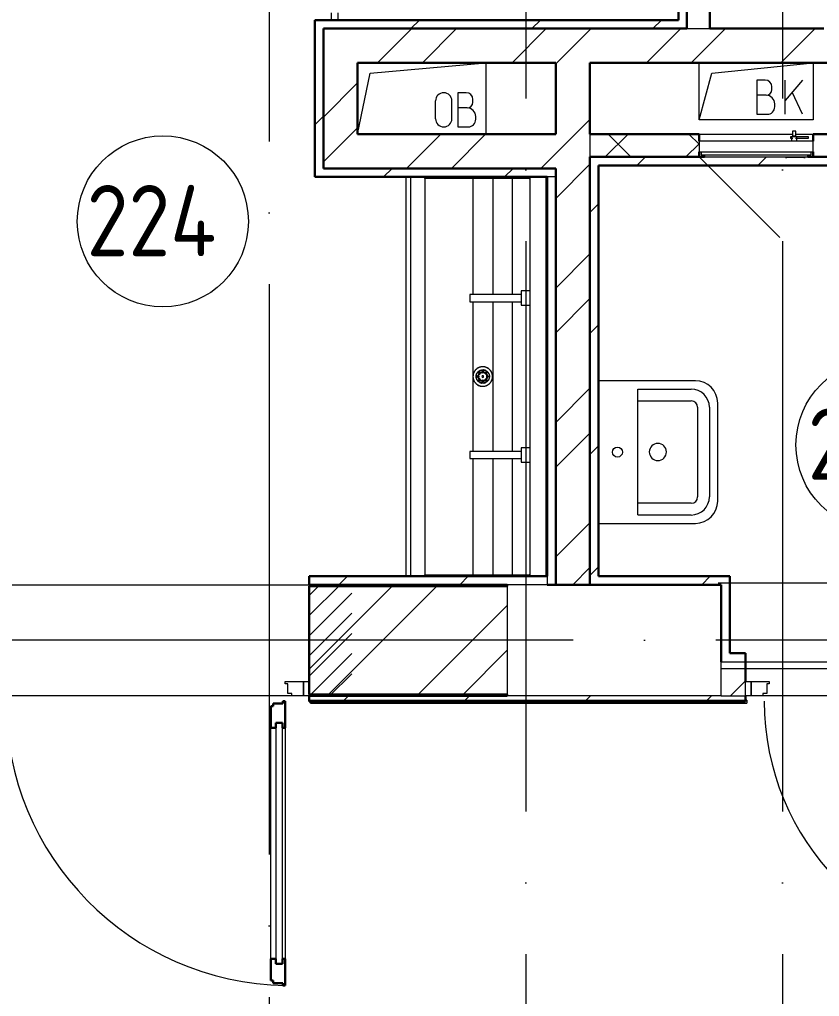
# Model space of a CAD drawing. Header units: millimetres. Extents: x -695119 to 412940, y -249585 to 622758.
# Drawn here: x 310115 to 312921, y 67663 to 71088 of the extents above; entities that cross this region are included whole.
import ezdxf
from ezdxf import colors
from ezdxf.entities.mleader import LeaderData, LeaderLine
from ezdxf.math import Vec2, Vec3

# ---------------------------------------------------------------- set-up
doc = ezdxf.new("R2010")
doc.units = ezdxf.units.MM
for name, pattern in [('ADSK_Линия сетки', [25, 20, -2.5, 0, -2.5]), ('ADSK_Сверху', [450, 300, -150]), ('ADSK_Штриховая_ш2 п1_5', [4.5, 3, -1.5])]:
    doc.linetypes.add(name, pattern=pattern)
for name, color, linetype, lineweight in [('Витраж', 252, 'Continuous', 9), ('Двери', 8, 'Continuous', 9), ('Линии', 7, 'Continuous', 9), ('Марки помещений', 8, 'Continuous', 20), ('Обобщенные модели', 8, 'Continuous', 18), ('Оборудование', 8, 'Continuous', 18), ('Ограждение', 8, 'Continuous', 9), ('Оси', 252, 'Continuous', 9), ('Перекрытие', 252, 'Continuous', 18), ('Сантехника', 252, 'Continuous', 18), ('Стены внутренние', 252, 'Continuous', 18), ('Стены наружные', 252, 'Continuous', 18), ('Стены штриховка', 7, 'Continuous', 9)]:
    doc.layers.add(name, color=color, linetype=linetype, lineweight=lineweight)
doc.layers.add('Двери открывание', color=7, linetype='Continuous', lineweight=9, true_color=0xc0c0c0)
doc.styles.add('GOST Common_2', font='', dxfattribs={"width": 0.9, "height": 250})
doc.styles.add('Mipgost_5', font='', dxfattribs={"height": 250})
doc.styles.get('GOST Common_2').set_extended_font_data('GOST type B')
doc.styles.get('Mipgost_5').set_extended_font_data('Mipgost')

# ---------------------------------------------------------------- blocks, each defined once
blk = doc.blocks.new('план 2 этажа')
at = {"layer": 'Двери', "lineweight": 18, "true_color": 0x636466}
h = blk.add_hatch(dxfattribs=at)
h.set_pattern_fill('FP_2', color=251, angle=180, style=0, pattern_type=2)
h.set_pattern_definition([(225, (310690.813, 68911.636), (35.3553, -35.3553), [])])
h.paths.add_polyline_path([(311130.8, 68716.6), (311280.8, 68716.6), (311280.8, 69106.6), (311130.8, 69106.6), (311130.8, 68894.6)])
h.paths.add_polyline_path([(310000.8, 68716.6), (310000.8, 69106.6), (309850.8, 69106.6), (309850.8, 68716.6)])
at = {"color": 251, "lineweight": 18, "true_color": 0x636466}
for p, q in [((311345.4, 70900.8), (311750.8, 70936.6)), ((311750.8, 70936.6), (311750.8, 70686.6)), ((312498.3, 70736.6), (312498.3, 70936.6)), ((312542.9, 70900.8), (312898.3, 70936.6)), ((312898.3, 70936.6), (312898.3, 70736.6)), ((311300.8, 70686.6), (311345.4, 70900.8)), ((312498.3, 70736.6), (312542.9, 70900.8)), ((312730.6, 70876.2), (312700.6, 70876.2)), ((312700.6, 70876.2), (312700.6, 70756.2)), ((312753.9, 70842.8), (312753.9, 70852.8)), ((312860.6, 70876.2), (312800.6, 70804.7)), ((312800.6, 70756.2), (312800.6, 70876.2)), ((311682, 70831.9), (311652, 70831.9)), ((311652, 70831.9), (311652, 70711.9)), ((312733.9, 70822.8), (312700.6, 70822.8)), ((312860.6, 70756.2), (312824.6, 70833.3)), ((311574.4, 70740.6), (311574.4, 70803.2)), ((311631.8, 70740.6), (311631.8, 70803.2)), ((311685.3, 70778.6), (311652, 70778.6)), ((311705.3, 70798.6), (311705.3, 70808.6)), ((312763.9, 70782.8), (312763.9, 70792.8)), ((311715.3, 70738.6), (311715.3, 70748.6)), ((312700.6, 70756.2), (312737.3, 70756.2)), ((311652, 70711.9), (311688.6, 70711.9)), ((312898.3, 70736.6), (312498.3, 70736.6))]:
    blk.add_line(p, q, dxfattribs=at)
for centre, radius, start, end in [((312730.6, 70852.8), 23.3, 0, 90), ((311603.1, 70803.2), 28.7, 0, 180), ((311682, 70808.6), 23.3, 0, 90), ((312733.9, 70842.8), 20, 270, 0), ((312733.9, 70792.8), 30, 0, 90), ((311685.3, 70798.6), 20, 270, 0), ((311685.3, 70748.6), 30, 0, 90), ((312737.3, 70782.8), 26.7, 270, 0), ((311603.1, 70740.6), 28.7, 180, 0), ((311688.6, 70738.6), 26.7, 270, 0)]:
    blk.add_arc(centre, radius, start, end, dxfattribs=at)
at = {"layer": 'Витраж', "color": 251, "lineweight": 18, "true_color": 0x636466}
for p, q in [((311208.3, 71111.6), (311208.3, 71086.6)), ((311208.3, 71086.6), (311233.3, 71086.6)), ((311233.3, 71086.6), (311233.3, 71111.6))]:
    blk.add_line(p, q, dxfattribs=at)
at = {"layer": 'Двери', "color": 251, "linetype": 'ADSK_Штриховая_ш2 п1_5', "true_color": 0x636466}
for p, q in [((311280.8, 69106.6), (311130.8, 69106.6)), ((311130.8, 69106.6), (311130.8, 68716.6)), ((311130.8, 68716.6), (311280.8, 68716.6))]:
    blk.add_line(p, q, dxfattribs=at)
at = {"layer": 'Двери', "color": 251, "true_color": 0x636466}
for p, q in [((311046.8, 68766.6), (311110.8, 68766.6)), ((311046.8, 68758.6), (311046.8, 68766.6)), ((311055.8, 68758.6), (311046.8, 68758.6)), ((311055.8, 68724.6), (311055.8, 68758.6)), ((311110.8, 68766.6), (311130.8, 68766.6)), ((311110.8, 68716.6), (311110.8, 68766.6)), ((311110.8, 68766.6), (311110.8, 68716.6)), ((311130.8, 68766.6), (311130.8, 68716.6)), ((312660.8, 68766.6), (312680.8, 68766.6)), ((312660.8, 68716.6), (312660.8, 68766.6)), ((312680.8, 68766.6), (312680.8, 68716.6)), ((312680.8, 68766.6), (312744.8, 68766.6)), ((312680.8, 68716.6), (312680.8, 68766.6)), ((312735.8, 68758.6), (312735.8, 68724.6)), ((312744.8, 68758.6), (312735.8, 68758.6)), ((312744.8, 68766.6), (312744.8, 68758.6)), ((311069.8, 68724.6), (311055.8, 68724.6)), ((311069.8, 68716.6), (311069.8, 68724.6)), ((312721.8, 68724.6), (312721.8, 68716.6)), ((312735.8, 68724.6), (312721.8, 68724.6)), ((311110.8, 68716.6), (311069.8, 68716.6)), ((311130.8, 68716.6), (311110.8, 68716.6)), ((312680.8, 68716.6), (312660.8, 68716.6)), ((312721.8, 68716.6), (312680.8, 68716.6)), ((311013.8, 68622.6), (311013.8, 67776.6)), ((311037.8, 68622.6), (311013.8, 68622.6)), ((311037.8, 67776.6), (311037.8, 68622.6)), ((310996.8, 67794.6), (310996.8, 68604.6)), ((311046.8, 68604.6), (311046.8, 67794.6)), ((311013.8, 67776.6), (311037.8, 67776.6))]:
    blk.add_line(p, q, dxfattribs=at)
at = {"layer": 'Двери', "color": 251, "lineweight": 30, "true_color": 0x636466}
for p, q in [((311004.8, 68680.6), (311004.8, 68689.6)), ((311004.8, 68689.6), (311038.8, 68689.6)), ((311038.8, 68698.6), (311046.8, 68698.6)), ((311038.8, 68689.6), (311038.8, 68698.6)), ((311046.8, 68698.6), (311046.8, 68604.6)), ((310996.8, 68680.6), (311004.8, 68680.6)), ((310996.8, 68604.6), (310996.8, 68680.6)), ((311013.8, 68604.6), (311013.8, 68622.6)), ((311013.8, 68622.6), (311037.8, 68622.6)), ((311037.8, 68622.6), (311037.8, 68604.6)), ((310996.8, 68604.6), (311013.8, 68604.6)), ((311037.8, 68604.6), (311046.8, 68604.6)), ((310996.8, 67718.6), (310996.8, 67794.6)), ((310996.8, 67794.6), (311013.8, 67794.6)), ((311013.8, 67794.6), (311013.8, 67776.6)), ((311013.8, 67776.6), (311037.8, 67776.6)), ((311037.8, 67794.6), (311046.8, 67794.6)), ((311037.8, 67776.6), (311037.8, 67794.6)), ((311046.8, 67794.6), (311046.8, 67700.6)), ((311004.8, 67718.6), (310996.8, 67718.6)), ((311004.8, 67709.6), (311004.8, 67718.6)), ((311038.8, 67709.6), (311004.8, 67709.6)), ((311038.8, 67700.6), (311038.8, 67709.6)), ((311046.8, 67700.6), (311038.8, 67700.6))]:
    blk.add_line(p, q, dxfattribs=at)
at = {"layer": 'Двери открывание', "color": 251, "true_color": 0x636466}
for centre, radius, end in [((311064.8, 68698.6), 998, 268.9666), ((313624.8, 68698.6), 898, 268.8515)]:
    blk.add_arc(centre, radius, 180, end, dxfattribs=at)
at = {"layer": 'Линии', "color": 251, "linetype": 'ADSK_Сверху', "ltscale": 100, "true_color": 0x636466}
for p, q in [((323395.8, 69111.6), (312565.9, 69111.6)), ((323395.8, 68811.6), (312575.8, 68811.6))]:
    blk.add_line(p, q, dxfattribs=at)
at = {"layer": 'Марки помещений', "color": 251, "true_color": 0x636466}
for centre in [(310617.9, 70380.5), (313138.2, 69596.8)]:
    blk.add_circle(centre, 300, dxfattribs=at)
at = {"layer": 'Обобщенные модели', "color": 251, "true_color": 0x636466}
for p, q in [((312485.8, 69821.7), (312145.8, 69821.7)), ((312283.8, 69792.2), (312471, 69792.2)), ((312283.8, 69351.1), (312283.8, 69792.2)), ((312283.8, 69750.9), (312471, 69750.9)), ((312493.2, 69728.7), (312493.2, 69414.6)), ((312534.5, 69728.7), (312534.5, 69414.6)), ((312563.8, 69571.7), (312563.8, 69743.7)), ((312563.8, 69399.6), (312563.8, 69571.7)), ((312471, 69392.3), (312283.8, 69392.3)), ((312283.8, 69351.1), (312471, 69351.1)), ((312145.8, 69321.6), (312485.8, 69321.6))]:
    blk.add_line(p, q, dxfattribs=at)
blk.add_circle((312212.1, 69571.6), 17.5, dxfattribs=at)
for centre, radius, start, end in [((312485.8, 69743.7), 78, 0, 90), ((312471, 69728.7), 63.6, 0, 90), ((312471, 69728.7), 22.3, 0, 90), ((312354, 69572.1), 30, 90, 270), ((312354, 69572.1), 30, 270, 90), ((312471, 69414.6), 63.6, 270, 0), ((312471, 69414.6), 22.3, 270, 0), ((312485.8, 69399.6), 78, 270, 0)]:
    blk.add_arc(centre, radius, start, end, dxfattribs=at)
at = {"layer": 'Оборудование', "color": 251, "true_color": 0x636466}
for p, q in [((312827, 70677), (312818.7, 70677)), ((312818.7, 70677), (312818.7, 70672)), ((312822.1, 70677.5), (312822.1, 70661.6)), ((312841.4, 70677.5), (312822.1, 70677.5)), ((312825.7, 70679.5), (312823.7, 70677.5)), ((312825.7, 70697), (312825.7, 70679.5)), ((312837.9, 70697), (312825.7, 70697)), ((312837.9, 70679.5), (312825.7, 70679.5)), ((312882.4, 70677), (312836.6, 70677)), ((312837.9, 70679.5), (312837.9, 70697)), ((312839.8, 70677.5), (312837.9, 70679.5)), ((312841.4, 70661.6), (312841.4, 70677.5)), ((312882.4, 70672), (312882.4, 70677)), ((312498.3, 70661.6), (312498.3, 70625.2)), ((312898.3, 70661.6), (312498.3, 70661.6)), ((312818.7, 70672), (312827, 70672)), ((312836.6, 70672), (312882.4, 70672)), ((312898.3, 70625.2), (312898.3, 70661.6)), ((312499.2, 70624.3), (312897.4, 70624.3)), ((312505.3, 70624.3), (312505.3, 70614.6)), ((312506.2, 70613.6), (312890.3, 70613.6)), ((312517.3, 70612.1), (312517.3, 70606.6)), ((312879.3, 70606.6), (312879.3, 70612.1)), ((312891.3, 70614.6), (312891.3, 70624.3)), ((312498.3, 70606.6), (312781.1, 70323.8)), ((312517.3, 70606.6), (312879.3, 70606.6)), ((312801.8, 70606.6), (312801.8, 70604.6)), ((312801.8, 70604.6), (312805.8, 70604.6)), ((312866.3, 70604.6), (312805.8, 70604.6)), ((312866.3, 70604.6), (312870.3, 70604.6)), ((312870.3, 70604.6), (312870.3, 70606.6))]:
    blk.add_line(p, q, dxfattribs=at)
for points, knots in [([(312498.3, 70625.2), (312498.3, 70625.2), (312498.3, 70625), (312498.4, 70624.8), (312498.5, 70624.6), (312498.7, 70624.5), (312498.8, 70624.4), (312499, 70624.4), (312499.1, 70624.3), (312499.2, 70624.3)], [-1, -1, -1, -1, -0.833333, -0.666667, -0.5, -0.333333, -0.25, -0.166667, 0, 0, 0, 0]), ([(312505.3, 70614.6), (312505.3, 70614.5), (312505.3, 70614.3), (312505.4, 70614.1), (312505.5, 70614), (312505.6, 70613.8), (312505.8, 70613.8), (312505.9, 70613.7), (312506, 70613.7), (312506.2, 70613.6), (312506.2, 70613.6)], [-1, -1, -1, -1, -0.833333, -0.666667, -0.541667, -0.416667, -0.333333, -0.25, -0.166667, 0, 0, 0, 0]), ([(312515.7, 70613.6), (312515.9, 70613.6), (312516.1, 70613.6), (312516.3, 70613.5), (312516.5, 70613.4), (312516.7, 70613.3), (312516.8, 70613.2), (312517, 70613), (312517.1, 70612.9), (312517.2, 70612.7), (312517.3, 70612.4), (312517.3, 70612.2), (312517.3, 70612.1)], [-1, -1, -1, -1, -0.833333, -0.75, -0.666667, -0.583333, -0.5, -0.416667, -0.333333, -0.25, -0.166667, 0, 0, 0, 0]), ([(312879.3, 70612.1), (312879.3, 70612.2), (312879.3, 70612.4), (312879.4, 70612.7), (312879.5, 70612.9), (312879.6, 70613), (312879.7, 70613.2), (312879.9, 70613.3), (312880, 70613.4), (312880.2, 70613.5), (312880.5, 70613.6), (312880.7, 70613.6), (312880.8, 70613.6)], [0, 0, 0, 0, 0.166667, 0.25, 0.333333, 0.416667, 0.5, 0.583333, 0.666667, 0.75, 0.833333, 1, 1, 1, 1]), ([(312890.3, 70613.6), (312890.4, 70613.6), (312890.5, 70613.7), (312890.7, 70613.7), (312890.8, 70613.8), (312890.9, 70613.8), (312891, 70614), (312891.2, 70614.1), (312891.3, 70614.3), (312891.3, 70614.5), (312891.3, 70614.6)], [0, 0, 0, 0, 0.166667, 0.25, 0.333333, 0.416667, 0.541667, 0.666667, 0.833333, 1, 1, 1, 1]), ([(312897.4, 70624.3), (312897.4, 70624.3), (312897.6, 70624.4), (312897.7, 70624.4), (312897.9, 70624.5), (312898, 70624.6), (312898.2, 70624.8), (312898.3, 70625), (312898.3, 70625.2), (312898.3, 70625.2)], [0, 0, 0, 0, 0.166667, 0.25, 0.333333, 0.5, 0.666667, 0.833333, 1, 1, 1, 1])]:
    blk.add_open_spline(points, degree=3, knots=knots, dxfattribs=at)
at = {"layer": 'Ограждение', "color": 251, "true_color": 0x636466}
for p, q in [((311135.8, 68691.6), (311135.8, 68696.7)), ((311135.8, 68691.6), (312665.8, 68691.6)), ((312665.8, 68701.6), (312660.8, 68701.6)), ((312665.8, 68701.6), (312665.8, 68691.6))]:
    blk.add_line(p, q, dxfattribs=at)
at = {"layer": 'Оси', "color": 251, "linetype": 'ADSK_Линия сетки', "ltscale": 100, "true_color": 0x636466}
for p, q in [((310990.8, 112662.3), (310990.8, 46685.5)), ((311890.8, 77811.6), (311890.8, 47955.5)), ((312790.8, 77811.6), (312790.8, 47955.5)), ((332058.1, 68911.6), (255080.8, 68911.6))]:
    blk.add_line(p, q, dxfattribs=at)
at = {"layer": 'Перекрытие', "color": 251, "ltscale": 100, "true_color": 0x636466}
for p, q in [((311750.8, 70936.6), (311750.8, 70686.6)), ((312498.3, 70736.6), (312498.3, 70936.6)), ((312898.3, 70936.6), (312898.3, 70736.6)), ((312898.3, 70736.6), (312498.3, 70736.6)), ((312660.8, 68836.6), (313690.8, 68836.6))]:
    blk.add_line(p, q, dxfattribs=at)
at = {"layer": 'Сантехника', "color": 251, "true_color": 0x636466}
for p, q in [((311469.8, 70536.6), (311469.8, 69136.6)), ((311486.8, 70536.6), (311486.8, 69136.6)), ((311536.8, 70531.6), (311536.8, 70536.6)), ((311536.8, 70531.6), (311536.8, 69141.6)), ((311893.9, 70531.6), (311536.8, 70531.6)), ((311704.7, 70531.6), (311704.7, 70124.1)), ((311775.5, 70531.6), (311775.5, 70124.1)), ((311843.4, 70531.6), (311843.4, 70124.1)), ((311893.9, 70536.6), (311893.9, 70531.6)), ((311902.5, 70531.6), (311893.9, 70531.6)), ((311902.5, 70531.6), (311904.8, 70531.6)), ((311904.8, 70536.6), (311904.8, 70531.6)), ((311904.8, 70531.6), (311904.8, 70536.6)), ((311904.8, 70531.6), (311904.8, 69141.6)), ((311960.8, 70536.6), (311960.8, 69136.6)), ((311904.8, 70136.6), (311874.8, 70136.6)), ((311874.8, 70136.6), (311874.8, 70086.6)), ((311874.8, 70124.1), (311694.8, 70124.1)), ((311694.8, 70124.1), (311694.8, 70099.1)), ((311694.8, 70099.1), (311874.8, 70099.1)), ((311704.7, 70099.1), (311704.7, 69574.1)), ((311775.5, 70099.1), (311775.5, 69574.1)), ((311843.4, 70099.2), (311843.4, 69574.1)), ((311874.8, 70086.6), (311904.8, 70086.6)), ((311904.8, 69586.6), (311874.8, 69586.6)), ((311874.8, 69586.6), (311874.8, 69536.6)), ((311874.8, 69574.1), (311694.8, 69574.1)), ((311694.8, 69574.1), (311694.8, 69549.1)), ((311694.8, 69549.1), (311874.8, 69549.1)), ((311704.7, 69549.1), (311704.7, 69141.6)), ((311775.5, 69549.1), (311775.5, 69141.6)), ((311843.4, 69549.2), (311843.4, 69141.6)), ((311874.8, 69536.6), (311904.8, 69536.6)), ((311536.8, 69136.6), (311536.8, 69141.6)), ((311536.8, 69141.6), (311893.9, 69141.6)), ((311893.9, 69141.6), (311902.5, 69141.6)), ((311893.9, 69141.6), (311893.9, 69136.6)), ((311904.8, 69141.6), (311902.5, 69141.6)), ((311904.8, 69141.6), (311904.8, 69136.6)), ((311904.8, 69136.6), (311904.8, 69141.6))]:
    blk.add_line(p, q, dxfattribs=at)
at = {"layer": 'Сантехника', "color": 251, "true_color": 0x636466, "flags": 128}
for points in [[(311774.1, 69836.6), (311774.1, 69838), (311774, 69839.4), (311773.9, 69840.7), (311773.7, 69842.1), (311773.4, 69843.5), (311773.1, 69844.8), (311772.8, 69846.1), (311772.4, 69847.4), (311771.9, 69848.7), (311771.4, 69850), (311770.8, 69851.2), (311770.2, 69852.5), (311769.6, 69853.7), (311768.9, 69854.9), (311768.1, 69856), (311767.3, 69857.1), (311766.5, 69858.2), (311765.6, 69859.3), (311764.7, 69860.3), (311763.7, 69861.2), (311762.7, 69862.2), (311761.7, 69863.1), (311760.6, 69863.9), (311759.5, 69864.7), (311758.3, 69865.5), (311757.2, 69866.2), (311756, 69866.9), (311754.8, 69867.5), (311753.5, 69868.1), (311752.2, 69868.6), (311751, 69869.1), (311749.6, 69869.5), (311748.3, 69869.9), (311747, 69870.2), (311745.6, 69870.4), (311744.3, 69870.6), (311742.9, 69870.8), (311741.6, 69870.9), (311740.2, 69870.9), (311738.8, 69870.9), (311737.4, 69870.9), (311736.1, 69870.7), (311734.7, 69870.6), (311733.4, 69870.3), (311732, 69870), (311730.7, 69869.7), (311729.4, 69869.3), (311728.1, 69868.9), (311726.8, 69868.4), (311725.5, 69867.8), (311724.3, 69867.2), (311723.1, 69866.6), (311721.9, 69865.9), (311720.8, 69865.2), (311719.6, 69864.4), (311718.5, 69863.5), (311717.5, 69862.7), (311716.5, 69861.8), (311715.5, 69860.8), (311714.5, 69859.8), (311713.6, 69858.8), (311712.7, 69857.7), (311711.9, 69856.6), (311711.2, 69855.5), (311710.4, 69854.3), (311709.7, 69853.1), (311709.1, 69851.9), (311708.5, 69850.7), (311708, 69849.4), (311707.5, 69848.1), (311707.1, 69846.8), (311706.7, 69845.5), (311706.4, 69844.2), (311706.1, 69842.8), (311705.9, 69841.5), (311705.7, 69840.1), (311705.6, 69838.7), (311705.5, 69837.4), (311705.5, 69836.6)], [(311716.5, 69836.6), (311716.5, 69837.6), (311716.6, 69838.5), (311716.7, 69839.4), (311716.8, 69840.3), (311717, 69841.3), (311717.2, 69842.2), (311717.4, 69843.1), (311717.7, 69844), (311718, 69844.8), (311718.4, 69845.7), (311718.7, 69846.6), (311719.1, 69847.4), (311719.6, 69848.2), (311720.1, 69849), (311720.6, 69849.8), (311721.1, 69850.6), (311721.7, 69851.3), (311722.3, 69852), (311722.9, 69852.7), (311723.6, 69853.4), (311724.3, 69854), (311725, 69854.6), (311725.7, 69855.2), (311726.5, 69855.7), (311727.2, 69856.2), (311728, 69856.7), (311728.8, 69857.2), (311729.7, 69857.6), (311730.5, 69858), (311731.4, 69858.4), (311732.2, 69858.7), (311733.1, 69859), (311734, 69859.2), (311734.9, 69859.4), (311735.9, 69859.6), (311736.8, 69859.7), (311737.7, 69859.8), (311738.6, 69859.9), (311739.6, 69859.9), (311740.5, 69859.9), (311741.4, 69859.9), (311742.4, 69859.8), (311743.3, 69859.7), (311744.2, 69859.5), (311745.1, 69859.3), (311746, 69859.1), (311746.9, 69858.8), (311747.8, 69858.5), (311748.7, 69858.2), (311749.5, 69857.8), (311750.3, 69857.4), (311751.2, 69857), (311752, 69856.5), (311752.8, 69856), (311753.5, 69855.5), (311754.3, 69854.9), (311755, 69854.3), (311755.7, 69853.7), (311756.4, 69853), (311757, 69852.4), (311757.6, 69851.7), (311758.2, 69851), (311758.8, 69850.2), (311759.3, 69849.4), (311759.8, 69848.6), (311760.2, 69847.8), (311760.7, 69847), (311761.1, 69846.2), (311761.4, 69845.3), (311761.8, 69844.4), (311762.1, 69843.6), (311762.3, 69842.7), (311762.5, 69841.8), (311762.7, 69840.8), (311762.9, 69839.9), (311763, 69839), (311763.1, 69838.1), (311763.1, 69837.1), (311763.1, 69836.6)], [(311719.4, 69847.3), (311719.8, 69848.1), (311720.3, 69848.9), (311720.8, 69849.6), (311721.3, 69850.4), (311721.9, 69851.1), (311722.5, 69851.8), (311723.1, 69852.5), (311723.8, 69853.2), (311724.4, 69853.8), (311725.1, 69854.4), (311725.9, 69855)], [(311723.3, 69853), (311722.6, 69852.4), (311722, 69851.7), (311721.4, 69851), (311720.9, 69850.2), (311720.3, 69849.4), (311719.8, 69848.6), (311719.4, 69847.8)], [(311726.6, 69855.5), (311727.4, 69856), (311728.2, 69856.5), (311729, 69857), (311729.8, 69857.4), (311730.6, 69857.8), (311731.5, 69858.1), (311732.3, 69858.4)], [(311731.7, 69858.5), (311731, 69858.2), (311730.1, 69857.8), (311729.3, 69857.4)], [(311735.9, 69859.3), (311736.8, 69859.5), (311737.7, 69859.6), (311738.6, 69859.6), (311739.6, 69859.7), (311740.5, 69859.7), (311741.4, 69859.6), (311742.3, 69859.5), (311743.2, 69859.4), (311744.1, 69859.3), (311745, 69859.1), (311745.9, 69858.8), (311746.8, 69858.6), (311747.7, 69858.3), (311748.6, 69858), (311749.4, 69857.6), (311750.2, 69857.2), (311751, 69856.8), (311751.8, 69856.3), (311752.6, 69855.8), (311753.4, 69855.3)], [(311750.8, 69857.2), (311750, 69857.6), (311749.1, 69858), (311748.3, 69858.4), (311747.4, 69858.7), (311746.5, 69859), (311745.6, 69859.2), (311744.7, 69859.4), (311743.8, 69859.6), (311742.9, 69859.7)], [(311753.4, 69855.2), (311754.1, 69854.7), (311754.8, 69854.1), (311755.5, 69853.5), (311756.2, 69852.9), (311756.8, 69852.2), (311757.4, 69851.5), (311758, 69850.8), (311758.5, 69850.1), (311759.1, 69849.3), (311759.6, 69848.5), (311760, 69847.7)], [(311760, 69848.2), (311759.6, 69849), (311759, 69849.8), (311758.5, 69850.6), (311757.9, 69851.3), (311757.3, 69852), (311756.7, 69852.7), (311756, 69853.4)], [(311705.5, 69836.6), (311705.5, 69835.3), (311705.6, 69833.9), (311705.8, 69832.5), (311706, 69831.2), (311706.2, 69829.8), (311706.5, 69828.5), (311706.8, 69827.2), (311707.3, 69825.8), (311707.7, 69824.6), (311708.2, 69823.3), (311708.8, 69822), (311709.4, 69820.8), (311710, 69819.6), (311710.8, 69818.4), (311711.5, 69817.3), (311712.3, 69816.2), (311713.1, 69815.1), (311714, 69814), (311715, 69813), (311715.9, 69812), (311716.9, 69811.1), (311718, 69810.2), (311719, 69809.3), (311720.1, 69808.5), (311721.3, 69807.8), (311722.4, 69807.1), (311723.6, 69806.4), (311724.9, 69805.8), (311726.1, 69805.2), (311727.4, 69804.7), (311728.7, 69804.2), (311730, 69803.8), (311731.3, 69803.4), (311732.6, 69803.1), (311734, 69802.8), (311735.3, 69802.6), (311736.7, 69802.5), (311738.1, 69802.4), (311739.4, 69802.3), (311740.8, 69802.4), (311742.2, 69802.4), (311743.6, 69802.5), (311744.9, 69802.7), (311746.3, 69802.9), (311747.6, 69803.2), (311748.9, 69803.6), (311750.3, 69804), (311751.5, 69804.4), (311752.8, 69804.9), (311754.1, 69805.4), (311755.3, 69806), (311756.5, 69806.7), (311757.7, 69807.4), (311758.9, 69808.1), (311760, 69808.9), (311761.1, 69809.7), (311762.2, 69810.6), (311763.2, 69811.5), (311764.2, 69812.5), (311765.1, 69813.5), (311766, 69814.5), (311766.9, 69815.6), (311767.7, 69816.7), (311768.5, 69817.8), (311769.2, 69819), (311769.9, 69820.1), (311770.5, 69821.4), (311771.1, 69822.6), (311771.6, 69823.9), (311772.1, 69825.1), (311772.6, 69826.4), (311772.9, 69827.8), (311773.3, 69829.1), (311773.5, 69830.4), (311773.8, 69831.8), (311773.9, 69833.2), (311774, 69834.5), (311774.1, 69835.9), (311774.1, 69836.6)], [(311716.9, 69840.8), (311716.7, 69839.9), (311716.6, 69839), (311716.6, 69838.1), (311716.5, 69837.1), (311716.5, 69836.6)], [(311716.5, 69836.6), (311716.5, 69835.7), (311716.6, 69834.8), (311716.7, 69833.8), (311716.8, 69832.9)], [(311763.1, 69836.6), (311763.1, 69835.7), (311763, 69834.8), (311762.9, 69833.8), (311762.8, 69832.9), (311762.6, 69832), (311762.4, 69831.1), (311762.2, 69830.2), (311761.9, 69829.3), (311761.6, 69828.4), (311761.3, 69827.6), (311760.9, 69826.7), (311760.5, 69825.9), (311760, 69825.1), (311759.6, 69824.3), (311759, 69823.5), (311758.5, 69822.7), (311757.9, 69822), (311757.3, 69821.3), (311756.7, 69820.6), (311756, 69819.9), (311755.4, 69819.3), (311754.7, 69818.7), (311753.9, 69818.1), (311753.2, 69817.5), (311752.4, 69817), (311751.6, 69816.5), (311750.8, 69816.1), (311750, 69815.7), (311749.1, 69815.3), (311748.3, 69814.9), (311747.4, 69814.6), (311746.5, 69814.3), (311745.6, 69814.1), (311744.7, 69813.9), (311743.8, 69813.7), (311742.9, 69813.5), (311741.9, 69813.4), (311741, 69813.4), (311740.1, 69813.3), (311739.1, 69813.3), (311738.2, 69813.4), (311737.3, 69813.5), (311736.3, 69813.6), (311735.4, 69813.8), (311734.5, 69813.9), (311733.6, 69814.2), (311732.7, 69814.4), (311731.8, 69814.7), (311731, 69815.1), (311730.1, 69815.4), (311729.3, 69815.9), (311728.5, 69816.3), (311727.7, 69816.8), (311726.9, 69817.3), (311726.1, 69817.8), (311725.4, 69818.4), (311724.6, 69819), (311723.9, 69819.6), (311723.3, 69820.2), (311722.6, 69820.9), (311722, 69821.6), (311721.4, 69822.3), (311720.9, 69823.1), (311720.3, 69823.8), (311719.8, 69824.6), (311719.4, 69825.4), (311719, 69826.3), (311718.6, 69827.1), (311718.2, 69828), (311717.9, 69828.8), (311717.6, 69829.7), (311717.3, 69830.6), (311717.1, 69831.5), (311716.9, 69832.4), (311716.7, 69833.3), (311716.6, 69834.3), (311716.6, 69835.2), (311716.5, 69836.1), (311716.5, 69836.6)], [(311716.8, 69836.6), (311716.8, 69837.6), (311716.8, 69838.5), (311716.9, 69839.4), (311717.1, 69840.3), (311717.2, 69841.2), (311717.4, 69842.1)], [(311717.3, 69831.6), (311717.2, 69832.5), (311717, 69833.4), (311716.9, 69834.3), (311716.8, 69835.2), (311716.8, 69836.1), (311716.8, 69836.6)], [(311753, 69817.8), (311752.3, 69817.3), (311751.5, 69816.8), (311750.7, 69816.3), (311749.9, 69815.9), (311749, 69815.5), (311748.2, 69815.2), (311747.3, 69814.8), (311746.4, 69814.6), (311745.5, 69814.3), (311744.6, 69814.1), (311743.7, 69813.9), (311742.8, 69813.8), (311741.9, 69813.7), (311741, 69813.6), (311740.1, 69813.6), (311739.1, 69813.6), (311738.2, 69813.7), (311737.3, 69813.7), (311736.4, 69813.9), (311735.5, 69814), (311734.6, 69814.2), (311733.7, 69814.4), (311732.8, 69814.7), (311731.9, 69815), (311731.1, 69815.3), (311730.2, 69815.7), (311729.4, 69816.1), (311728.6, 69816.5), (311727.8, 69817), (311727, 69817.5), (311726.3, 69818), (311725.5, 69818.6), (311724.8, 69819.2), (311724.1, 69819.8), (311723.5, 69820.4), (311722.8, 69821.1), (311722.2, 69821.8), (311721.6, 69822.5), (311721.1, 69823.2), (311720.6, 69824), (311720.1, 69824.8), (311719.6, 69825.6)], [(311719.6, 69825.1), (311720.1, 69824.3), (311720.6, 69823.5), (311721.1, 69822.7), (311721.7, 69822), (311722.3, 69821.3), (311722.9, 69820.6), (311723.6, 69819.9)], [(311723.6, 69836.6), (311723.6, 69837.3), (311723.7, 69837.9), (311723.7, 69838.6), (311723.8, 69839.2), (311723.9, 69839.9), (311724.1, 69840.5), (311724.2, 69841.1), (311724.4, 69841.7), (311724.7, 69842.3), (311724.9, 69842.9), (311725.2, 69843.5), (311725.4, 69844.1), (311725.8, 69844.7), (311726.1, 69845.2), (311726.4, 69845.8), (311726.8, 69846.3), (311727.2, 69846.8), (311727.6, 69847.3), (311728.1, 69847.8), (311728.5, 69848.3), (311729, 69848.7), (311729.5, 69849.1), (311730, 69849.5), (311730.5, 69849.9), (311731.1, 69850.3)], [(311730.8, 69823.2), (311730.3, 69823.5), (311729.8, 69823.9), (311729.3, 69824.3), (311728.8, 69824.8), (311728.3, 69825.2), (311727.9, 69825.7), (311727.4, 69826.2), (311727, 69826.7), (311726.6, 69827.2), (311726.3, 69827.7), (311725.9, 69828.3), (311725.6, 69828.8), (311725.3, 69829.4), (311725, 69830), (311724.8, 69830.6), (311724.5, 69831.2), (311724.3, 69831.8), (311724.2, 69832.4), (311724, 69833.1), (311723.9, 69833.7), (311723.8, 69834.4), (311723.7, 69835), (311723.6, 69835.6), (311723.6, 69836.3), (311723.6, 69836.6)], [(311736.4, 69852.5), (311737.1, 69852.6), (311737.7, 69852.7), (311738.3, 69852.8), (311739, 69852.8), (311739.6, 69852.8), (311740.3, 69852.8), (311740.9, 69852.8), (311741.6, 69852.7), (311742.2, 69852.7), (311742.9, 69852.5)], [(311743.2, 69820.8), (311742.6, 69820.7), (311741.9, 69820.6), (311741.3, 69820.5), (311740.6, 69820.5), (311740, 69820.4), (311739.3, 69820.4), (311738.7, 69820.5), (311738, 69820.5), (311737.4, 69820.6), (311736.8, 69820.7)], [(311756, 69836.6), (311756, 69836), (311756, 69835.3), (311755.9, 69834.7), (311755.8, 69834.1), (311755.7, 69833.4), (311755.5, 69832.8), (311755.4, 69832.2), (311755.2, 69831.5), (311755, 69830.9), (311754.7, 69830.3), (311754.5, 69829.7), (311754.2, 69829.2), (311753.9, 69828.6), (311753.5, 69828), (311753.2, 69827.5), (311752.8, 69827), (311752.4, 69826.4), (311752, 69826), (311751.6, 69825.5), (311751.1, 69825), (311750.6, 69824.6), (311750.1, 69824.2), (311749.6, 69823.7), (311749.1, 69823.4), (311748.6, 69823)], [(311748.8, 69850.1), (311749.3, 69849.7), (311749.9, 69849.3), (311750.4, 69848.9), (311750.8, 69848.5), (311751.3, 69848), (311751.8, 69847.6), (311752.2, 69847.1), (311752.6, 69846.6), (311753, 69846.1), (311753.3, 69845.5), (311753.7, 69845), (311754, 69844.4), (311754.3, 69843.9), (311754.6, 69843.3), (311754.8, 69842.7), (311755.1, 69842.1), (311755.3, 69841.4), (311755.5, 69840.8), (311755.6, 69840.2), (311755.7, 69839.6), (311755.9, 69838.9), (311755.9, 69838.3), (311756, 69837.6), (311756, 69837), (311756, 69836.6)], [(311760.2, 69826), (311759.8, 69825.2), (311759.3, 69824.4), (311758.8, 69823.6), (311758.3, 69822.9), (311757.7, 69822.1), (311757.1, 69821.4), (311756.5, 69820.8), (311755.9, 69820.1), (311755.2, 69819.5), (311754.5, 69818.9), (311753.8, 69818.3)], [(311756.4, 69820.2), (311757, 69820.9), (311757.6, 69821.6), (311758.2, 69822.3), (311758.8, 69823.1), (311759.3, 69823.8), (311759.8, 69824.6), (311760.2, 69825.4)], [(311762.9, 69836.6), (311762.8, 69835.7), (311762.8, 69834.8), (311762.7, 69833.9), (311762.6, 69833), (311762.4, 69832.1), (311762.2, 69831.2)], [(311762.3, 69841.7), (311762.5, 69840.8), (311762.6, 69839.9), (311762.7, 69839), (311762.8, 69838.1), (311762.8, 69837.1), (311762.9, 69836.6)], [(311762.7, 69832.4), (311762.9, 69833.3), (311763, 69834.3), (311763.1, 69835.2), (311763.1, 69836.1), (311763.1, 69836.6)], [(311763.1, 69836.6), (311763.1, 69837.6), (311763, 69838.5), (311762.9, 69839.4), (311762.8, 69840.3)], [(311728.8, 69816.1), (311729.7, 69815.7), (311730.5, 69815.3), (311731.4, 69814.9), (311732.2, 69814.6), (311733.1, 69814.3), (311734, 69814.1), (311734.9, 69813.9), (311735.9, 69813.7), (311736.8, 69813.5)], [(311743.3, 69813.6), (311744.2, 69813.8), (311745.1, 69813.9), (311746, 69814.2), (311746.9, 69814.4), (311747.8, 69814.7), (311748.7, 69815.1), (311749.5, 69815.4), (311750.3, 69815.9)]]:
    blk.add_lwpolyline(points, dxfattribs=at)
at = {"layer": 'Сантехника', "color": 251, "true_color": 0x636466}
for centre, radius, start, end in [((311739.8, 69836.6), 34.3, 145.0376, 161.2102), ((311739.8, 69836.6), 34.3, 133.5244, 136.5478), ((311739.8, 69836.6), 34.3, 112.2071, 128.5595), ((311739.8, 69852.8), 3, 0, 180), ((311739.8, 69852.8), 3, 0, 180), ((311739.8, 69836.6), 34.3, 81.2405, 94.5295), ((311739.8, 69836.6), 18.1, 83.5568, 96.4432), ((311739.8, 69836.6), 34.3, 75.5624, 79.0767), ((311739.8, 69836.6), 34.3, 56.5875, 72.8932), ((311739.8, 69836.6), 34.3, 20.4173, 38.2302), ((311739.8, 69836.6), 34.3, 170.2639, 180), ((311739.8, 69836.6), 34.3, 180, 184.4583), ((311739.8, 69836.6), 34.3, 186.4389, 190.0463), ((311739.8, 69836.6), 34.3, 200.4173, 218.2302), ((311739.8, 69836.6), 23, 144, 154.1058), ((311739.8, 69836.6), 23, 205.8809, 216), ((311723.6, 69836.6), 3, 90, 180), ((311723.6, 69836.6), 3, 150, 180), ((311723.6, 69836.6), 3, 180, 210), ((311723.6, 69836.6), 3, 180, 270), ((311723.6, 69836.6), 3, 90, 105), ((311723.6, 69836.6), 3, 255, 270), ((311739.8, 69836.6), 16.2, 158.4339, 180), ((311723.6, 69836.6), 3, 30, 90), ((311723.6, 69836.6), 3, 0, 90), ((311723.6, 69836.6), 3, 270, 0), ((311723.6, 69836.6), 3, 270, 330), ((311739.8, 69836.6), 15.9, 0, 180), ((311739.8, 69836.6), 15.9, 180, 0), ((311728.4, 69848.1), 3, 45, 225), ((311728.4, 69848.1), 3, 135, 195), ((311728.4, 69825.2), 3, 135, 315), ((311728.4, 69825.2), 3, 165, 225), ((311739.8, 69836.6), 18.1, 136.1528, 141.4432), ((311739.8, 69836.6), 14.1, 173.2684, 180), ((311739.8, 69836.6), 14.1, 180, 186.7316), ((311728.4, 69848.1), 3, 210, 225), ((311728.4, 69825.2), 3, 135, 150), ((311728.4, 69848.1), 3, 225, 45), ((311728.4, 69848.1), 3, 225, 285), ((311728.4, 69825.2), 3, 75, 135), ((311728.4, 69825.2), 3, 315, 135), ((311728.4, 69848.1), 3, 90, 120), ((311728.4, 69825.2), 3, 240, 270), ((311739.8, 69836.6), 16.2, 120, 140.552), ((311739.8, 69836.6), 16.2, 219.3943, 240), ((311739.8, 69836.6), 14.1, 136.2949, 141.7649), ((311739.8, 69836.6), 14.1, 218.2351, 223.9052), ((311739.8, 69836.6), 14.1, 127.179, 137.7972), ((311739.8, 69836.6), 14.1, 126.3903, 135), ((311739.8, 69836.6), 13.9, 224.5478, 315.4522), ((311739.8, 69836.6), 14.1, 225.4361, 232.821), ((311739.8, 69836.6), 13.9, 45, 135), ((311739.8, 69836.6), 13.9, 45, 135), ((311739.8, 69836.6), 13.9, 225, 315), ((311739.8, 69836.6), 14.1, 226.2949, 233.6097), ((311728.4, 69848.1), 3, 330, 45), ((311728.4, 69825.2), 3, 315, 30), ((311739.8, 69836.6), 16.2, 110.5449, 119.8805), ((311739.8, 69836.6), 16.2, 240.1195, 279.9678), ((311739.8, 69836.6), 14.1, 113.7949, 123.75), ((311739.8, 69836.6), 14.1, 237.5449, 247.5), ((311739.8, 69836.6), 14.1, 102.5449, 112.5), ((311739.8, 69836.6), 14.1, 248.7949, 258.75), ((311739.8, 69836.6), 16.2, 39.3943, 101.028), ((311739.8, 69852.8), 3, 180, 255), ((311739.8, 69852.8), 3, 180, 0), ((311739.8, 69836.6), 3, 0, 180), ((311739.8, 69836.6), 3, 180, 0), ((311739.8, 69820.4), 3, 0, 180), ((311739.8, 69820.4), 3, 105, 180), ((311739.8, 69820.4), 3, 180, 0), ((311739.8, 69820.4), 3, 180, 0), ((311739.8, 69836.6), 14.1, 91.2949, 101.25), ((311739.8, 69836.6), 14.1, 260.0449, 270), ((311739.8, 69836.6), 14.1, 80.5238, 95.3542), ((311739.8, 69836.6), 14.1, 264.6458, 280.001), ((311739.8, 69836.6), 14.1, 80.0449, 90), ((311739.8, 69836.6), 14.1, 271.2949, 281.25), ((311739.8, 69852.8), 3, 285, 0), ((311739.8, 69820.4), 3, 0, 75), ((311739.8, 69836.6), 14.1, 68.7949, 77.4342), ((311739.8, 69836.6), 14.1, 282.5658, 292.5), ((311739.8, 69836.6), 14.1, 57.5449, 67.5), ((311739.8, 69836.6), 16.2, 290.5449, 335.2568), ((311739.8, 69836.6), 14.1, 293.7949, 303.75), ((311739.8, 69836.6), 14.1, 46.2949, 56.25), ((311739.8, 69836.6), 14.1, 305.0449, 315), ((311751.3, 69848.1), 3, 135, 210), ((311751.3, 69848.1), 3, 135, 315), ((311739.8, 69836.6), 14.1, 41.7766, 52.7822), ((311751.3, 69825.2), 3, 45, 225), ((311751.3, 69825.2), 3, 150, 225), ((311751.3, 69848.1), 3, 315, 135), ((311751.3, 69825.2), 3, 225, 45), ((311739.8, 69836.6), 14.1, 38.2351, 45), ((311739.8, 69836.6), 14.1, 316.2949, 321.7649), ((311751.3, 69848.1), 3, 255, 315), ((311751.3, 69825.2), 3, 45, 105), ((311751.3, 69848.1), 3, 60, 90), ((311751.3, 69825.2), 3, 270, 300), ((311756, 69836.6), 3, 90, 180), ((311756, 69836.6), 3, 180, 270), ((311751.3, 69848.1), 3, 345, 45), ((311751.3, 69848.1), 3, 315, 330), ((311756, 69836.6), 3, 90, 148.9031), ((311756, 69836.6), 3, 211.0969, 270), ((311751.3, 69825.2), 3, 30, 45), ((311751.3, 69825.2), 3, 315, 15), ((311739.8, 69836.6), 13.9, 0, 2.9889), ((311739.8, 69836.6), 13.9, 0, 2.9889), ((311739.8, 69836.6), 13.9, 357.0111, 0), ((311739.8, 69836.6), 13.9, 357.0111, 0), ((311739.8, 69836.6), 14.1, 0, 5.1622), ((311739.8, 69836.6), 14.1, 354.8378, 0), ((311739.8, 69836.6), 16.2, 338.4339, 0), ((311756, 69836.6), 3, 75, 90), ((311756, 69836.6), 3, 0, 90), ((311756, 69836.6), 3, 270, 0), ((311756, 69836.6), 3, 270, 285), ((311739.8, 69836.6), 23, 25.3123, 36), ((311739.8, 69836.6), 23, 324, 334.1058), ((311756, 69836.6), 3, 0, 30), ((311756, 69836.6), 3, 330, 0), ((311739.8, 69836.6), 34.3, 325.0376, 341.2102), ((311739.8, 69836.6), 34.3, 344.3157, 347.198), ((311739.8, 69836.6), 34.3, 6.4389, 10.0463), ((311739.8, 69836.6), 34.3, 350.2639, 0), ((311739.8, 69836.6), 34.3, 0, 4.4583), ((311739.8, 69836.6), 34.3, 236.5875, 252.8932), ((311739.8, 69836.6), 34.3, 255.5624, 259.0767), ((311739.8, 69836.6), 34.3, 261.2405, 274.5295), ((311739.8, 69836.6), 18.1, 263.5568, 276.4432), ((311739.8, 69836.6), 34.3, 292.2071, 310.7179), ((311739.8, 69836.6), 34.3, 313.5244, 316.5478)]:
    blk.add_arc(centre, radius, start, end, dxfattribs=at)
at = {"layer": 'Стены внутренние', "color": 251, "true_color": 0x636466}
for p, q in [((310000.8, 69106.6), (311130.8, 69106.6)), ((311965.8, 69106.6), (311825.8, 69106.6)), ((311825.8, 69101.6), (311825.8, 68721.6)), ((312575.8, 68716.6), (312575.8, 68836.6)), ((311069.8, 68716.6), (310061.8, 68716.6))]:
    blk.add_line(p, q, dxfattribs=at)
at = {"layer": 'Стены внутренние', "color": 251, "lineweight": 30, "true_color": 0x636466}
for p, q in [((311825.8, 69106.6), (311825.8, 69101.6)), ((312575.8, 68836.6), (312575.8, 69106.6)), ((311825.8, 68721.6), (311825.8, 68716.6))]:
    blk.add_line(p, q, dxfattribs=at)
at = {"layer": 'Стены наружные', "color": 251, "lineweight": 30, "true_color": 0x636466}
for p, q in [((312455.8, 71056.6), (312455.8, 75111.6)), ((312535.8, 71056.6), (312535.8, 75111.6)), ((312425.8, 75081.6), (312425.8, 71086.6)), ((312425.8, 71086.6), (311150.8, 71086.6)), ((311150.8, 71086.6), (311150.8, 70536.6)), ((312455.8, 71056.6), (311180.8, 71056.6)), ((311180.8, 70566.6), (311180.8, 71056.6)), ((312935.8, 71056.6), (312535.8, 71056.6)), ((311300.8, 70936.6), (311995.8, 70936.6)), ((311300.8, 70686.6), (311300.8, 70936.6)), ((311995.8, 70936.6), (311995.8, 70686.6)), ((312115.8, 70686.6), (312115.8, 70936.6)), ((312115.8, 70936.6), (313725.8, 70936.6)), ((311995.8, 70686.6), (311300.8, 70686.6)), ((312498.3, 70686.6), (312115.8, 70686.6)), ((312498.3, 70661.6), (312498.3, 70686.6)), ((313725.8, 70686.6), (312898.3, 70686.6)), ((312898.3, 70686.6), (312898.3, 70661.6)), ((312498.3, 70606.6), (312498.3, 70625)), ((312898.3, 70625), (312898.3, 70606.6)), ((312115.8, 69106.6), (312115.8, 70606.6)), ((312115.8, 70606.6), (312517.3, 70606.6)), ((312145.8, 70576.6), (313695.8, 70576.6)), ((312145.8, 69136.6), (312145.8, 70576.6)), ((312879.3, 70606.6), (313725.8, 70606.6)), ((311995.8, 70566.6), (311180.8, 70566.6)), ((311995.8, 70566.6), (311995.8, 69106.6)), ((311150.8, 70536.6), (311965.8, 70536.6)), ((311965.8, 70536.6), (311965.8, 69136.6)), ((311965.8, 69136.6), (311130.8, 69136.6)), ((311130.8, 69136.6), (311130.8, 69106.6)), ((312605.8, 69136.6), (312145.8, 69136.6)), ((312605.8, 68866.6), (312605.8, 69136.6)), ((311130.8, 69106.6), (311825.8, 69106.6)), ((311825.8, 69101.6), (311130.8, 69101.6)), ((311130.8, 69101.6), (311130.8, 68721.6)), ((311965.8, 69106.6), (312575.8, 69106.6)), ((312660.8, 68866.6), (312605.8, 68866.6)), ((312660.8, 68766.6), (312660.8, 68866.6)), ((311130.8, 68721.6), (311825.8, 68721.6)), ((311825.8, 68716.6), (311130.8, 68716.6)), ((311130.8, 68716.6), (311130.8, 68696.6)), ((311130.8, 68696.6), (312660.8, 68696.6)), ((312660.8, 68696.6), (312660.8, 68716.6))]:
    blk.add_line(p, q, dxfattribs=at)
at = {"layer": 'Стены наружные', "color": 251, "linetype": 'Continuous', "lineweight": 9, "true_color": 0x636466}
for p, q in [((311487.9, 71056.6), (311517.9, 71086.6)), ((311912.2, 71056.6), (311942.2, 71086.6)), ((312336.4, 71056.6), (312366.4, 71086.6)), ((311371.1, 70936.6), (311491.1, 71056.6)), ((311528.2, 70936.6), (311648.2, 71056.6)), ((311842.5, 70936.6), (311962.5, 71056.6)), ((311999.7, 70936.6), (312119.7, 71056.6)), ((312314, 70936.6), (312434, 71056.6)), ((312471.2, 70936.6), (312591.2, 71056.6)), ((312785.5, 70936.6), (312905.5, 71056.6)), ((311995.8, 70932.7), (311999.7, 70936.6)), ((311180.8, 70746.4), (311300.8, 70866.4)), ((311150.8, 70719.5), (311180.8, 70749.5)), ((311995.8, 70618.4), (312115.8, 70738.4)), ((311180.8, 70589.2), (311300.8, 70709.2)), ((311472.5, 70566.6), (311592.5, 70686.6)), ((311629.7, 70566.6), (311749.7, 70686.6)), ((312169.3, 70606.6), (312249.3, 70686.6)), ((312259.7, 70606.6), (312179.7, 70686.6)), ((312498.3, 70650.9), (312462.6, 70686.6)), ((312452.1, 70606.6), (312498.3, 70652.8)), ((311944, 70566.6), (311995.8, 70618.4)), ((311995.8, 70461.3), (312115.8, 70581.3)), ((312280.7, 70576.6), (312310.7, 70606.6)), ((312705, 70576.6), (312735, 70606.6)), ((311392.2, 70536.6), (311422.2, 70566.6)), ((311816.4, 70536.6), (311846.4, 70566.6)), ((312115.8, 70411.8), (312145.8, 70441.8)), ((311995.8, 70147), (312115.8, 70267)), ((311995.8, 69989.8), (312115.8, 70109.8)), ((312115.8, 69987.5), (312145.8, 70017.5)), ((311995.8, 69675.5), (312115.8, 69795.5)), ((311995.8, 69518.4), (312115.8, 69638.4)), ((312115.8, 69563.2), (312145.8, 69593.2)), ((311995.8, 69204), (312115.8, 69324)), ((312115.8, 69139), (312145.8, 69169)), ((311235, 69106.6), (311265, 69136.6)), ((311659.2, 69106.6), (311689.2, 69136.6)), ((312055.6, 69106.6), (312115.8, 69166.9)), ((312507.8, 69106.6), (312537.8, 69136.6)), ((311130.8, 68810.5), (311421.9, 69101.6)), ((311199.1, 68721.6), (311579.1, 69101.6)), ((311513.4, 68721.6), (311825.8, 69034)), ((311670.6, 68721.6), (311825.8, 68876.9)), ((312608.5, 68716.6), (312660.8, 68769)), ((311178.5, 68696.6), (311183.5, 68701.6)), ((311249.2, 68696.6), (311254.2, 68701.6)), ((311254.2, 68701.6), (311269.2, 68716.6)), ((311319.9, 68696.6), (311324.9, 68701.6)), ((311390.6, 68696.6), (311395.6, 68701.6)), ((311461.4, 68696.6), (311466.4, 68701.6)), ((311532.1, 68696.6), (311537.1, 68701.6)), ((311602.8, 68696.6), (311607.8, 68701.6)), ((311673.5, 68696.6), (311678.5, 68701.6)), ((311678.5, 68701.6), (311693.5, 68716.6)), ((311744.2, 68696.6), (311749.2, 68701.6)), ((311814.9, 68696.6), (311819.9, 68701.6)), ((311885.6, 68696.6), (311890.6, 68701.6)), ((311956.3, 68696.6), (311961.3, 68701.6)), ((312027, 68696.6), (312032, 68701.6)), ((312097.8, 68696.6), (312102.8, 68701.6)), ((312102.8, 68701.6), (312117.8, 68716.6)), ((312168.5, 68696.6), (312173.5, 68701.6)), ((312239.2, 68696.6), (312244.2, 68701.6)), ((312309.9, 68696.6), (312314.9, 68701.6)), ((312380.6, 68696.6), (312385.6, 68701.6)), ((312451.3, 68696.6), (312456.3, 68701.6)), ((312522, 68696.6), (312527, 68701.6)), ((312527, 68701.6), (312542, 68716.6)), ((312592.7, 68696.6), (312597.7, 68701.6))]:
    blk.add_line(p, q, dxfattribs=at)
at = {"layer": 'Стены наружные', "color": 251, "true_color": 0x636466}
for p, q in [((312498.3, 70686.6), (312825.7, 70686.6)), ((312837.9, 70686.6), (312898.3, 70686.6)), ((312660.8, 68836.6), (313690.8, 68836.6)), ((312575.8, 68716.6), (311825.8, 68716.6)), ((313629.8, 68716.6), (312721.8, 68716.6))]:
    blk.add_line(p, q, dxfattribs=at)
at = {"layer": 'Стены штриховка', "color": 251, "true_color": 0x636466}
for p, q in [((312455.8, 71056.6), (312535.8, 71056.6)), ((312115.8, 70686.6), (312115.8, 70606.6)), ((311995.8, 70536.6), (311965.8, 70536.6)), ((311965.8, 69136.6), (311965.8, 69106.6)), ((312575.8, 68836.6), (312660.8, 68836.6)), ((311130.8, 68701.6), (312660.8, 68701.6)), ((312575.8, 68716.6), (312660.8, 68716.6))]:
    blk.add_line(p, q, dxfattribs=at)
at = {"layer": 'Марки помещений', "color": 251, "true_color": 0x636466, "style": 'GOST Common_2', "width": 0.9}
for s, p in [('224', (310350.6, 70258.2)), ('223', (312879.4, 69474.5))]:
    blk.add_text(s, height=250, dxfattribs=at).set_placement(p)

msp = doc.modelspace()

# ---------------------------------------------------------------- block references
msp.add_blockref('план 2 этажа', (0, 0))

# ---------------------------------------------------------------- next in the draw order: leaders
ml = msp.add_multileader_mtext('Standard')
ml.set_content('{\\fISOCPEUR|b0|i0|c204|p34;1хКВПнг(А)-LSLTx-5е с 1 этажа}', color=256, style='Mipgost_5')
ml.set_leader_properties()
ml.build(insert=Vec2(0, 0))
ml.multileader.update_dxf_attribs({"text_left_attachment_type": 6, "text_right_attachment_type": 6, "dogleg_length": 100})
ctx = ml.context
ctx.base_point, ctx.char_height, ctx.plane_origin = Vec3(306989.806, 67121.846), 250, Vec3(317688.727, 60537.692)
ctx.left_attachment, ctx.right_attachment = 6, 6
notes = []
notes.append((ctx, [(1, (1, 1, 0), (306889.806, 67121.846), (1, 0), 100, [(0, [(307972.896, 68253.424)], 0, [])])]))
ctx.mtext.insert, ctx.mtext.width, ctx.mtext.flow_direction = Vec3(306991.806, 67421.846), 5026.65634, 5
ctx.mtext.has_bg_fill, ctx.mtext.bg_color, ctx.mtext.bg_scale_factor, ctx.mtext.bg_transparency, ctx.mtext.use_window_bg_color = 1, -1027028792, 1.5, 0, 1
for ctx, leaders in notes:
    for number, flags, end, landing, length, lines in leaders:
        leader = LeaderData()
        leader.index, (leader.has_last_leader_line, leader.has_dogleg_vector, leader.attachment_direction) = number, flags
        leader.last_leader_point, leader.dogleg_vector, leader.dogleg_length = Vec3(end), Vec3(landing), length
        for number, points, colour, breaks in lines:
            line = LeaderLine()
            line.index, line.vertices, line.color, line.breaks = number, Vec3.list(points), colors.encode_raw_color(colour), breaks
            leader.lines.append(line)
        ctx.leaders.append(leader)

doc.saveas('drawing.dxf')
